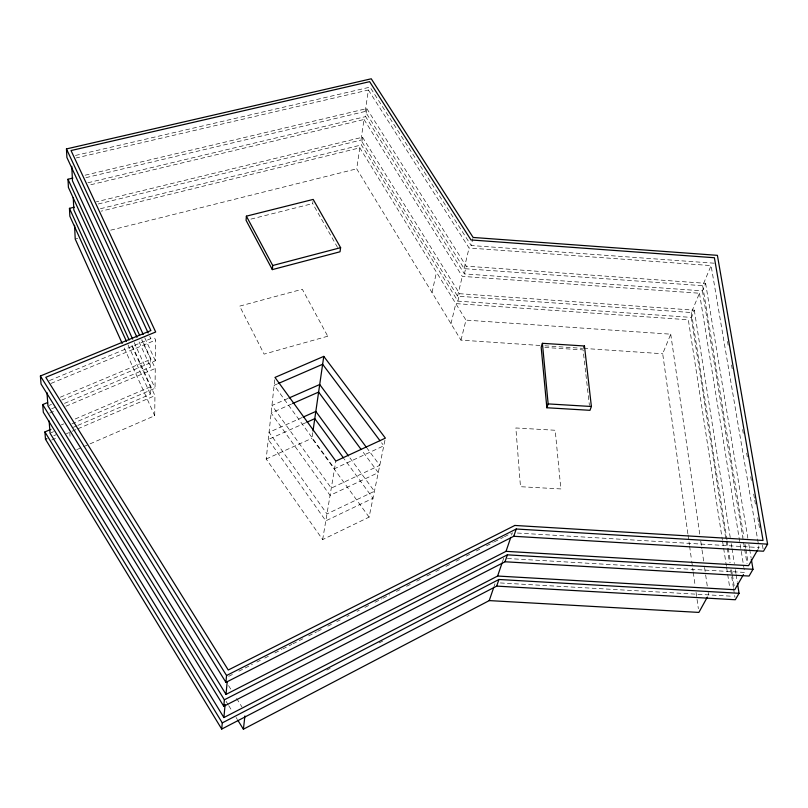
<?xml version="1.0" encoding="UTF-8"?>
<svg xmlns="http://www.w3.org/2000/svg" width="808" height="808" viewBox="0 0 808 808"><rect width="100%" height="100%" fill="white"/><g stroke="black" fill="none" stroke-linecap="round" stroke-linejoin="round"><path stroke-width="0.61" stroke-dasharray="4.04 3.03" d="M77.922 425.351L150.379 394.274L150.429 386.87L131.229 344.531M64.509 403.354L150.591 367.074L150.652 359.338L141.703 339.835M49.49 380.548L150.813 338.643L150.833 335.179M83.598 446.673L154.712 415.706L154.944 395.668L131.512 344.016M71.973 423.806L155.035 388.274L155.257 368.499L142.137 339.916M61.822 400.061L155.348 360.762L155.591 340.087L153.469 335.532M384.931 440.33L369.084 517.12L322.655 539.592L266.185 459.025L274.973 377.427M337.532 247.399L312.686 203.586L312.938 201.505M369.084 517.12L311.949 438.269L312.837 432.149M539.916 345.46L460.984 340.128L356.702 168.822L359.812 147.824L101.182 211.161M364.024 119.483L462.297 276.376L699.486 293.233L691.375 312.534L457.57 296.183L360.964 140.087L364.024 119.483L88.759 185.214M368.397 90.021L469.064 248.006L711.101 265.59L702.647 285.699L464.146 268.65L365.216 111.443L368.397 90.021L76.346 157.913M362.539 137.219L459.631 293.708L694.294 310.161L691.244 317.392L457.853 301.131L361.388 144.955L362.539 137.219L96.435 201.798M366.812 108.575L466.236 266.165L705.606 283.315L702.435 290.85L464.378 273.892L365.61 116.605L366.812 108.575L85.133 175.195M322.655 539.592L335.825 461.095M432.028 292.557L436.471 272.235M450.995 323.725L455.803 303.606L688.335 319.776L722.392 540.148M457.57 296.183L462.297 276.376M464.146 268.65L469.064 248.006M457.853 301.131L459.631 293.708M464.378 273.892L466.236 266.165M714.09 263.196L471.185 245.521L472.842 238.602M460.984 340.128L465.974 320.12L359.812 147.824M494.213 586.032L494.971 583.79M502.455 561.833L503.667 558.288M511.575 535.068L512.363 532.745M687.861 533.694L662.691 353.752L670.731 334.179L465.974 320.12M757.763 549.682L758.985 547.551L711.101 265.59M326.816 670.085L330.159 668.347M379.275 642.875L382.628 641.138M228.755 676.316L234.381 673.468M238.885 671.185L252.389 664.348M256.894 662.075L260.267 660.358M264.772 658.086L270.397 655.237M274.902 652.955L281.649 649.541M282.78 648.965L291.779 644.41M292.9 643.835L304.161 638.138M308.656 635.866L316.534 631.876M317.665 631.3L322.17 629.028M327.796 626.18L332.3 623.897M336.795 621.615L340.178 619.908M346.925 616.494L349.177 615.353M357.055 611.363L359.308 610.222M364.933 607.374L369.438 605.101M375.064 602.253L381.81 598.829M382.941 598.263L389.688 594.84M396.445 591.426L402.071 588.577M406.576 586.295L411.08 584.012M416.706 581.164L421.2 578.892M426.836 576.043L431.331 573.761M435.835 571.478L441.461 568.63M445.966 566.357L451.591 563.509M456.096 561.227L459.469 559.52M466.226 556.096L469.599 554.389M476.356 550.975L479.73 549.258M486.477 545.844L493.234 542.42M494.355 541.855L503.364 537.3M504.485 536.724L511.242 533.31M266.185 459.025L311.949 438.269M305.707 422.736L268.286 439.501L325.806 520.847L372.983 498.253L344.248 458.964M302.142 417.534L269.064 432.3L326.967 513.918L374.417 491.274L349.207 456.914M291.486 404.04L271.135 413.019L330.078 495.375L378.275 472.619L361.873 450.47M287.87 398.495L271.953 405.485L331.29 488.123L379.78 465.317L367.014 448.147M76.71 449.662L82.446 447.167M277.588 383.82L274.124 385.315L334.552 468.691L383.81 445.784L381.548 442.764M53.772 435.714L56.075 434.724M73.326 427.321L76.78 425.846M51.742 440.037L56.247 438.098M66.407 433.724L68.66 432.755M72.094 431.28L76.689 429.311M77.841 428.816L154.944 395.668M61.337 424.907L63.65 423.917M75.225 418.978L150.429 386.87M51.207 432.694L53.51 431.704M49.712 413.07L55.51 410.615M65.953 406.212L155.257 368.499M49.126 405.394L51.429 404.424M51.712 408.737L57.53 406.293M60.337 397.203L150.652 359.338M51.045 383.416L155.591 340.087M250.924 219.109L312.686 203.586M75.215 239.027L77.669 238.411M110.706 230.169L356.702 168.822M100.475 208.706L361.388 144.955M98.273 203.99L360.964 140.087M85.941 177.659L365.216 111.443M87.971 182.749L365.61 116.605M75.477 155.449L370.014 87.143L471.185 245.521M507.424 558.51L744.693 572.428L744.087 568.711M500.374 582.952L731.048 596.183M517.403 533.038L758.985 547.551M544.875 347.48L583.103 349.894L585.77 373.326M544.925 345.804L582.507 348.339M583.76 348.42L662.691 353.752M228.583 685.628L231.26 689.901M236.623 698.455L241.986 707.01M226.088 701.395L228.088 704.606M228.755 705.677L232.078 711.02M236.077 717.443L237.411 719.585M149.753 336.37L150.813 338.643M144.794 337.845L155.348 360.762M139.077 341.905L150.591 367.074M134.209 342.541L155.035 388.274M128.038 344.875L150.379 394.274M124.26 348.016L154.712 415.706M727.503 341.41L728.139 345.137M731.553 365.004L732.189 368.721M742.623 429.563L743.259 433.28M746.673 453.147L747.309 456.874M750.713 476.74L751.349 480.467M753.692 494.122L754.551 499.081M754.763 500.324L755.399 504.051M757.742 517.706L758.591 522.675M758.803 523.917L759.449 527.644M762.429 545.026L763.065 548.743M705.606 283.315L747.844 538.219M748.875 544.43L749.491 548.167M749.703 549.41L751.137 558.106M702.647 285.699L743.885 537.047M745.107 544.511L745.723 548.248M745.925 549.49L748.168 563.176M702.435 290.85L743.37 541.178M743.572 542.42L747.036 563.6M699.486 293.233L743.885 567.469M694.294 310.161L730.22 537.421M731.2 543.633L731.795 547.349M731.987 548.592L734.341 563.499M735.33 569.711L735.916 573.438M736.108 574.67L737.29 582.124M691.375 312.534L726.978 539.996M727.17 541.239L730.482 562.378M731.644 569.832L732.23 573.559M732.422 574.801L734.371 587.234M691.244 317.392L725.998 540.047M726.19 541.289L729.493 562.439M730.654 569.893L733.371 587.315M733.563 588.557L734.927 597.264M722.584 541.4L726.432 566.297M726.624 567.539L729.695 587.466M670.731 334.179L699.869 535.017M700.768 541.249L701.859 548.733M702.031 549.985L703.667 561.207M704.566 567.448L705.475 573.68M705.657 574.932L707.465 587.406M708.192 592.395L708.545 594.89M688.042 534.936L689.436 544.935M689.608 546.188L691.537 559.934M691.709 561.176L693.112 571.175M693.284 572.428L695.203 586.174M696.082 592.415L698.354 608.666M585.911 374.559L589.406 405.394M69.791 432.27L70.165 438.491M327.745 336.229L264.115 354.126L239.643 306.131L302.313 289.244L327.745 336.229M560.863 488.931L520.483 486.709L515.857 427.967L555.197 430.26L560.863 488.931"/><path stroke-width="1.21" d="M246.389 216.16L246.076 220.321L272.326 269.609L340.017 251.783L340.612 247.672L313.191 199.424L246.389 216.16L272.73 265.499L272.326 269.609M737.482 583.366L739.057 593.304L735.31 599.748L496.668 586.113L221.715 729.069L222.271 722.887L44.905 431.916L50.924 429.351M751.349 559.358L752.995 569.297L749.077 576.053L505.01 561.772L223.776 706.303L224.361 699.799L42.703 404.596L47.601 402.546M225.937 682.346L226.553 675.508L40.4 375.993L150.874 330.553L66.458 148.924L371.256 78.79L473.124 237.451L717.393 255.338L767.6 544.158L763.489 551.228L513.757 536.28L225.937 682.346L41.046 384.032L40.4 375.993M743.451 574.589L734.755 589.719L497.617 576.033L223.897 717.565L225.099 704.485M757.146 550.753L748.582 565.661L506.03 551.339L226.018 694.395L227.169 681.891M707.343 597.082L698.88 612.413L489.244 600.596L243.4 729.21L244.915 715.959M313.009 430.927L323.776 356.379L274.973 377.427L335.825 461.095L385.386 438.138L323.776 356.379M542.41 343.319L541.178 347.248L546.854 407.757L589.971 410.323L591.385 406.495L584.467 345.986L542.41 343.319L548.147 403.909L546.854 407.757M489.244 600.596L493.829 587.153M497.617 576.033L502.051 563.025M506.03 551.339L510.777 537.391M496.668 586.113L498.94 579.487L739.057 593.304M505.01 561.772L507.394 554.844L752.995 569.297M513.757 536.28L516.251 529.008L767.6 544.158M583.79 347.935L584.467 345.986M222.271 722.887L498.94 579.487M224.361 699.799L507.394 554.844M226.553 675.508L516.251 529.008M306.848 422.231L314.787 418.665L343.511 457.954M303.283 417.029L315.827 411.434L348.46 455.904M292.617 403.546L318.625 392.082L361.125 449.46M289.011 397.99L319.716 384.517L366.266 447.137M278.74 383.315L322.634 364.287L380.033 440.754M221.715 729.069L45.49 439.259L46.874 438.673M272.73 265.499L340.612 247.672M126.482 341.42L69.852 216.191L69.458 208.343L74.366 207.161M136.976 337.32L68.407 187.416L67.993 179.245L72.892 178.083M548.147 403.909L591.385 406.495M238.077 720.655L243.4 729.21M226.018 694.395L47.965 405.889L46.955 392.597M223.776 706.303L43.319 412.282L42.703 404.596M223.897 717.565L50.045 433.179L49.116 420.918M148.167 332.946L66.892 157.439L66.458 148.924M143.208 334.411L72.468 180.851L71.781 166.317M67.993 179.245L139.592 335.249M132.653 339.118L73.841 209.928L73.255 197.627M69.458 208.343L129.149 339.956M122.19 343.42L75.215 239.027L74.568 225.27M44.905 431.916L45.49 439.259M514.847 525.452L228.26 670.014L45.793 377.306L155.681 332.007L71.033 150.551L369.64 81.669L470.993 239.956L714.393 257.742L763.055 540.461L514.847 525.452"/></g></svg>
